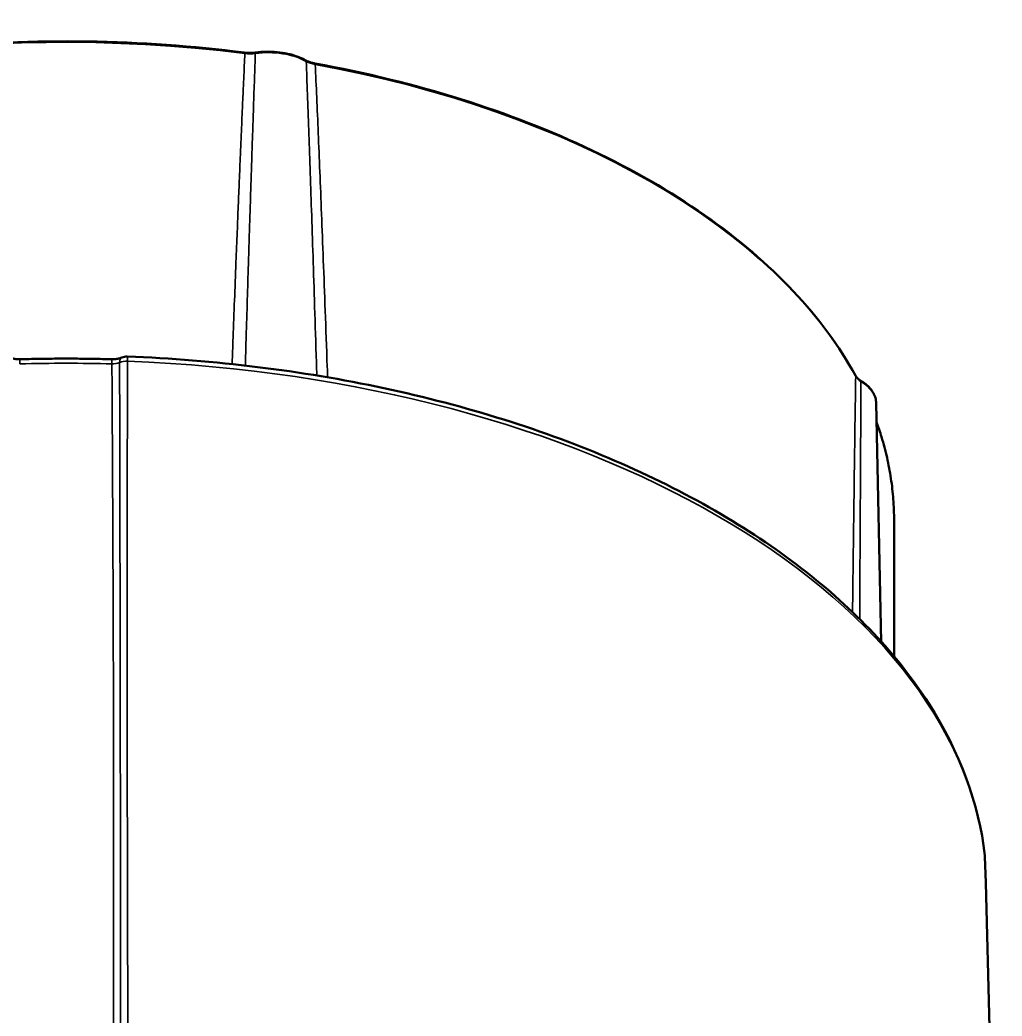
# Model space of a CAD drawing. Header units: millimetres. Extents: x 40 to 2195, y 40 to 1687.
# Drawn here: x 493.3 to 578.1, y 447 to 533 of the extents above; entities that cross this region are included whole.
import ezdxf

# ---------------------------------------------------------------- set-up
doc = ezdxf.new("R2010")
doc.units = ezdxf.units.MM
doc.header["$LTSCALE"] = 8
doc.layers.add('Visible (ISO)', color=7, linetype='Continuous', lineweight=50)
doc.layers.add('Visible Narrow (ISO)', color=7, linetype='Continuous', lineweight=35)

msp = doc.modelspace()

# ---------------------------------------------------------------- linework, layer by layer
at = {"layer": 'Visible (ISO)'}
for p, q in [((567.24, 499.943), (567.681, 479.333)), ((568.787, 478.059), (568.787, 489.82))]:
    msp.add_line(p, q, dxfattribs=at)
for centre, start, end in [((502.534, 502.965), 87.78546, 114.14029), ((575.633, 460.761), 1.56512, 6.61734)]:
    msp.add_arc(centre, 1, start, end, dxfattribs=at)
for centre, major_axis, ratio, start_param, end_param in [((512.692, 530.013), (0.025, 0.198), 0.176411, 6.283112, 6.283188), ((513.686, 530.019), (-0.028, 0.198), 0.192061, 6.282774, 6.283248), ((517.898, 529.367), (0.096, 0.175), 0.563122, 6.283099, 6.283175), ((565.279, 502.214), (0.175, 0.096), 0.778611, 6.283083, 6.283196), ((513.072, 471.746), (-11.125, 0), 0.57735, 6.207889, 6.207893), ((513.071, 471.746), (-11.124, 0), 0.57735, 0.076889, 0.07689)]:
    msp.add_ellipse(centre, major_axis=major_axis, ratio=ratio, start_param=start_param, end_param=end_param, dxfattribs=at)
for points, knots in [([(449.044, 520.358), (452.416, 522.14), (456.084, 523.735), (463.877, 526.49), (468.002, 527.652), (476.559, 529.498), (480.99, 530.184), (489.998, 531.054), (494.575, 531.24), (503.705, 531.103), (508.258, 530.781), (512.717, 530.211)], [4.7564126, 4.7564126, 4.7564126, 4.7564126, 4.9482427, 4.9482427, 5.1400727, 5.1400727, 5.3319028, 5.3319028, 5.5237328, 5.5237328, 5.7155629, 5.7155629, 5.7155629, 5.7155629]), ([(512.717, 530.211), (512.929, 530.184), (513.152, 530.176), (513.466, 530.194), (513.563, 530.203), (513.658, 530.217)], [0, 0, 0, 0, 0.06524799, 0.06524799, 0.09469004, 0.09469004, 0.09469004, 0.09469004]), ([(513.658, 530.217), (513.961, 530.259), (514.27, 530.284), (514.892, 530.297), (515.203, 530.286), (515.817, 530.228), (516.119, 530.181), (516.703, 530.054), (516.984, 529.973), (517.515, 529.78), (517.765, 529.668), (517.994, 529.542)], [5.2603372, 5.2603372, 5.2603372, 5.2603372, 5.4600369, 5.4600369, 5.6597366, 5.6597366, 5.8594363, 5.8594363, 6.0591361, 6.0591361, 6.2588358, 6.2588358, 6.2588358, 6.2588358]), ([(517.994, 529.542), (518.142, 529.461), (518.318, 529.39), (518.598, 529.311), (518.693, 529.29), (518.79, 529.272)], [0, 0, 0, 0, 0.06356239, 0.06356239, 0.09421025, 0.09421025, 0.09421025, 0.09421025]), ([(518.79, 529.272), (523.145, 528.478), (527.368, 527.442), (535.397, 524.924), (539.203, 523.441), (546.256, 520.084), (549.505, 518.209), (555.325, 514.133), (557.897, 511.932), (562.271, 507.284), (564.072, 504.836), (565.454, 502.31)], [5.8036102, 5.8036102, 5.8036102, 5.8036102, 5.9954402, 5.9954402, 6.1872703, 6.1872703, 6.3791003, 6.3791003, 6.5709304, 6.5709304, 6.7627604, 6.7627604, 6.7627604, 6.7627604]), ([(492.448, 503.878), (492.512, 503.849), (492.59, 503.821), (492.762, 503.774), (492.86, 503.755), (493.068, 503.728), (493.183, 503.721), (493.309, 503.723), (493.323, 503.723), (493.337, 503.724)], [0, 0, 0, 0, 0.03042135, 0.03042135, 0.06177183, 0.06177183, 0.09556021, 0.09556021, 0.09975197, 0.09975197, 0.09975197, 0.09975197]), ([(493.337, 503.724), (493.863, 503.739), (494.39, 503.751), (495.443, 503.769), (495.97, 503.776), (497.023, 503.782), (497.55, 503.782), (498.604, 503.776), (499.131, 503.769), (500.184, 503.751), (500.711, 503.739), (501.237, 503.724)], [5.4475165, 5.4475165, 5.4475165, 5.4475165, 5.4676247, 5.4676247, 5.487733, 5.487733, 5.5078413, 5.5078413, 5.5279496, 5.5279496, 5.5480578, 5.5480578, 5.5480578, 5.5480578]), ([(501.237, 503.724), (501.356, 503.72), (501.478, 503.726), (501.706, 503.753), (501.816, 503.774), (501.992, 503.824), (502.065, 503.85), (502.125, 503.878)], [0, 0, 0, 0, 0.035831, 0.035831, 0.07088575, 0.07088575, 0.09969844, 0.09969844, 0.09969844, 0.09969844]), ([(576.627, 460.877), (576.105, 465.373), (574.456, 469.813), (569.092, 478.185), (565.38, 482.12), (556.222, 489.197), (550.776, 492.338), (538.59, 497.595), (531.851, 499.71), (517.622, 502.748), (510.134, 503.672), (502.573, 503.964)], [5.564666, 5.564666, 5.564666, 5.564666, 5.852074, 5.852074, 6.139481, 6.139481, 6.426889, 6.426889, 6.714297, 6.714297, 7.001705, 7.001705, 7.001705, 7.001705]), ([(565.454, 502.31), (565.514, 502.201), (565.612, 502.089), (565.788, 501.955), (565.836, 501.922), (565.888, 501.891)], [0, 0, 0, 0, 0.06937592, 0.06937592, 0.09282247, 0.09282247, 0.09282247, 0.09282247]), ([(565.89, 501.889), (566.054, 501.79), (566.205, 501.683), (566.481, 501.456), (566.606, 501.335), (566.825, 501.081), (566.919, 500.948), (567.072, 500.673), (567.132, 500.531), (567.214, 500.24), (567.237, 500.092), (567.24, 499.943)], [0.0251223, 0.0251223, 0.0251223, 0.0251223, 0.1740906, 0.1740906, 0.3238317, 0.3238317, 0.4735729, 0.4735729, 0.6233141, 0.6233141, 0.7730553, 0.7730553, 0.7730553, 0.7730553]), ([(567.275, 498.286), (567.428, 497.864), (567.569, 497.439), (567.88, 496.421), (568.038, 495.825), (568.31, 494.631), (568.423, 494.032), (568.605, 492.831), (568.673, 492.23), (568.764, 491.025), (568.787, 490.423), (568.787, 489.82)], [0.5799382, 0.5799382, 0.5799382, 0.5799382, 0.6111776, 0.6111776, 0.6547327, 0.6547327, 0.6982879, 0.6982879, 0.741843, 0.741843, 0.7853982, 0.7853982, 0.7853982, 0.7853982])]:
    msp.add_open_spline(points, degree=3, knots=knots, dxfattribs=at)
msp.add_open_spline([(576.633, 460.789), (577.296, 436.537), (577.787, 412.33), (578.108, 388.169)], degree=3, dxfattribs=at)
at = {"layer": 'Visible Narrow (ISO)'}
for centre, major_axis, ratio, start_param, end_param in [((497.287, 489.82), (-71.5, 0), 0.57735, 4.494613, 5.453763), ((512.692, 530.013), (0.025, 0.198), 0.176411, 5.339181, 6.28311), ((513.168, 531.255), (-2.003, -0.009), 0.576654, 1.350237, 1.805498), ((514.757, 527.466), (-4.753, 0), 0.57735, 3.95134, 4.949839), ((513.686, 530.019), (-0.028, 0.198), 0.192061, 0.000063, 0.924376), ((517.898, 529.367), (0.096, 0.175), 0.563122, 5.503359, 6.283109), ((519.417, 530.288), (-2.004, 0.009), 0.578326, 0.812544, 1.267602), ((518.754, 529.075), (0.036, 0.197), 0.24583, 5.350437, 6.283179), ((497.287, 489.82), (71.5, 0), 0.57735, 0.305823, 1.264973), ((493.366, 502.724), (-0.029, 1), 0.041028, 0.000004, 0.927047), ((497.287, 457.754), (-79.027, 0), 0.57735, 4.662115, 4.76266), ((501.208, 502.724), (0.029, 1), 0.041029, 5.356137, 6.283185), ((501.308, 503.878), (1, -0.005), 0.555577, 4.66516, 5.37509), ((502.534, 502.965), (-0.409, 0.913), 0.500665, 6.283184, 7.105163), ((502.534, 502.965), (-1, 0.002), 0.595439, 4.646797, 5.373614), ((502.534, 502.965), (0.039, 0.999), 0.054566, 5.351093, 6.283185), ((497.287, 457.75), (79.522, 0), 0.57735, 0.066879, 1.503917), ((565.279, 502.214), (0.175, 0.096), 0.778611, 5.880647, 6.283073), ((567.379, 502.597), (-2.003, -0.003), 0.574263, 0.304927, 0.760189), ((565.784, 501.72), (0.104, 0.171), 0.591235, 5.527723, 6.28328), ((562.487, 499.909), (4.753, 0), 0.57735, 0.012343, 0.761049), ((497.287, 489.82), (71.5, 0), 0.57735, 0, 0.205949), ((575.633, 460.761), (0.993, 0.115), 0.814671, 6.211123, 6.283185), ((575.633, 460.761), (1, 0.027), 0.575805, 6.283185, 6.334278)]:
    msp.add_ellipse(centre, major_axis=major_axis, ratio=ratio, start_param=start_param, end_param=end_param, dxfattribs=at)
for points, knots in [([(512.735, 530.126), (512.719, 529.788), (512.704, 529.446), (512.653, 528.346), (512.618, 527.569), (512.563, 526.331), (512.543, 525.884), (512.49, 524.679), (512.456, 523.907), (512.398, 522.554), (512.373, 521.985), (512.317, 520.659), (512.285, 519.896), (512.223, 518.416), (512.194, 517.703), (512.135, 516.247), (512.104, 515.504), (512.04, 513.89), (512.005, 513.015), (511.942, 511.422), (511.914, 510.712), (511.846, 508.96), (511.806, 507.906), (511.74, 506.176), (511.715, 505.517), (511.671, 504.34), (511.652, 503.828), (511.633, 503.309)], [0, 0, 0, 0, 0.039479, 0.039479, 0.125, 0.125, 0.172052, 0.172052, 0.25, 0.25, 0.3047941, 0.3047941, 0.375, 0.375, 0.4375253, 0.4375253, 0.5, 0.5, 0.5702445, 0.5702445, 0.625, 0.625, 0.703029, 0.703029, 0.75, 0.75, 0.7856539, 0.7856539, 0.7856539, 0.7856539]), ([(513.639, 530.134), (513.627, 529.787), (513.615, 529.435), (513.576, 528.335), (513.55, 527.571), (513.508, 526.336), (513.492, 525.88), (513.451, 524.676), (513.426, 523.916), (513.381, 522.567), (513.362, 521.988), (513.318, 520.664), (513.294, 519.912), (513.246, 518.436), (513.223, 517.715), (513.176, 516.26), (513.153, 515.527), (513.102, 513.917), (513.074, 513.035), (513.024, 511.445), (513.003, 510.744), (512.949, 508.997), (512.916, 507.936), (512.864, 506.208), (512.844, 505.557), (512.807, 504.333), (512.79, 503.761), (512.772, 503.183)], [0, 0, 0, 0, 0.0406529, 0.0406529, 0.125, 0.125, 0.1731025, 0.1731025, 0.25, 0.25, 0.305722, 0.305722, 0.375, 0.375, 0.4383308, 0.4383308, 0.5, 0.5, 0.5709276, 0.5709276, 0.625, 0.625, 0.7035884, 0.7035884, 0.75, 0.75, 0.7897388, 0.7897388, 0.7897388, 0.7897388]), ([(518.949, 502.321), (518.937, 502.702), (518.925, 503.079), (518.913, 503.453), (518.86, 505.129), (518.81, 506.725), (518.761, 508.25), (518.712, 509.774), (518.664, 511.226), (518.619, 512.614), (518.573, 514.001), (518.529, 515.325), (518.487, 516.59), (518.444, 517.856), (518.403, 519.064), (518.364, 520.222), (518.324, 521.379), (518.285, 522.487), (518.248, 523.549), (518.211, 524.611), (518.174, 525.629), (518.139, 526.612), (518.104, 527.595), (518.069, 528.543), (518.036, 529.453)], [0.1974753, 0.1974753, 0.1974753, 0.1974753, 0.2222222, 0.2222222, 0.2222222, 0.3333333, 0.3333333, 0.3333333, 0.4444444, 0.4444444, 0.4444444, 0.5555556, 0.5555556, 0.5555556, 0.6666667, 0.6666667, 0.6666667, 0.7777778, 0.7777778, 0.7777778, 0.8888889, 0.8888889, 0.8888889, 1, 1, 1, 1]), ([(519.881, 502.164), (519.87, 502.472), (519.859, 502.778), (519.849, 503.081), (519.788, 504.763), (519.73, 506.365), (519.673, 507.895), (519.617, 509.425), (519.562, 510.882), (519.509, 512.275), (519.456, 513.667), (519.404, 514.996), (519.354, 516.266), (519.304, 517.537), (519.256, 518.75), (519.209, 519.913), (519.161, 521.075), (519.115, 522.187), (519.071, 523.254), (519.026, 524.321), (518.982, 525.343), (518.94, 526.33), (518.897, 527.318), (518.855, 528.271), (518.814, 529.185)], [0.2021826, 0.2021826, 0.2021826, 0.2021826, 0.2222222, 0.2222222, 0.2222222, 0.3333333, 0.3333333, 0.3333333, 0.4444444, 0.4444444, 0.4444444, 0.5555556, 0.5555556, 0.5555556, 0.6666667, 0.6666667, 0.6666667, 0.7777778, 0.7777778, 0.7777778, 0.8888889, 0.8888889, 0.8888889, 1, 1, 1, 1]), ([(501.345, 431.481), (501.359, 435.528), (501.371, 439.425), (501.381, 443.168), (501.382, 443.754), (501.383, 444.337), (501.385, 444.916), (501.392, 448.032), (501.397, 451.039), (501.4, 453.947), (501.402, 455.029), (501.402, 456.098), (501.403, 457.153), (501.404, 459.46), (501.404, 461.704), (501.403, 463.887), (501.402, 465.384), (501.401, 466.852), (501.399, 468.293), (501.397, 469.914), (501.394, 471.5), (501.391, 473.054), (501.387, 474.895), (501.382, 476.689), (501.377, 478.44), (501.374, 479.48), (501.37, 480.504), (501.367, 481.514), (501.359, 483.639), (501.351, 485.699), (501.342, 487.697), (501.339, 488.247), (501.337, 488.793), (501.334, 489.334), (501.323, 491.693), (501.311, 493.967), (501.299, 496.169), (501.299, 496.306), (501.298, 496.443), (501.297, 496.58), (501.284, 498.91), (501.272, 501.159), (501.258, 503.323)], [0, 0, 0, 0, 0.125, 0.125, 0.125, 0.144593, 0.144593, 0.144593, 0.25, 0.25, 0.25, 0.289217, 0.289217, 0.289217, 0.375, 0.375, 0.375, 0.433824, 0.433824, 0.433824, 0.5, 0.5, 0.5, 0.578431, 0.578431, 0.578431, 0.625, 0.625, 0.625, 0.723028, 0.723028, 0.723028, 0.75, 0.75, 0.75, 0.867651, 0.867651, 0.867651, 0.875, 0.875, 0.875, 1, 1, 1, 1]), ([(501.921, 503.436), (501.928, 500.209), (501.934, 496.945), (501.944, 492.1), (501.947, 490.551), (501.952, 488.15), (501.953, 487.305), (501.961, 482.897), (501.968, 479.293), (501.974, 475.122), (501.975, 474.586), (501.979, 472.198), (501.981, 470.338), (501.986, 466.583), (501.988, 464.688), (501.991, 461.526), (501.993, 460.25), (501.996, 456.505), (501.998, 454.074), (502, 451.35), (502, 451.014), (502.002, 448.686), (502.003, 446.723), (502.006, 441.507), (502.008, 438.307), (502.01, 434.973), (502.01, 434.75), (502.01, 433.544), (502.011, 432.569), (502.011, 431.603)], [0, 0, 0, 0, 0.1364104, 0.1364104, 0.2, 0.2, 0.2343652, 0.2343652, 0.3787529, 0.3787529, 0.4, 0.4, 0.4733893, 0.4733893, 0.5485459, 0.5485459, 0.6, 0.6, 0.700975, 0.700975, 0.7152153, 0.7152153, 0.8, 0.8, 0.943973, 0.943973, 0.9542839, 0.9542839, 1, 1, 1, 1]), ([(502.601, 503.559), (502.591, 498.818), (502.583, 494), (502.579, 489.093), (502.575, 484.186), (502.574, 479.189), (502.577, 474.139), (502.581, 469.089), (502.588, 463.986), (502.599, 459.076), (502.609, 454.165), (502.623, 449.446), (502.64, 444.891), (502.656, 440.336), (502.675, 435.943), (502.695, 431.725)], [0, 0, 0, 0, 0.2, 0.2, 0.2, 0.4, 0.4, 0.4, 0.6, 0.6, 0.6, 0.8, 0.8, 0.8, 1, 1, 1, 1]), ([(565.469, 502.249), (565.454, 501.199), (565.438, 500.099), (565.422, 498.951), (565.406, 497.804), (565.389, 496.609), (565.372, 495.357), (565.355, 494.105), (565.337, 492.796), (565.319, 491.426), (565.3, 490.056), (565.282, 488.626), (565.262, 487.132), (565.243, 485.638), (565.223, 484.081), (565.203, 482.46), (565.2, 482.271), (565.198, 482.08), (565.195, 481.889)], [0, 0, 0, 0, 0.125, 0.125, 0.125, 0.25, 0.25, 0.25, 0.375, 0.375, 0.375, 0.5, 0.5, 0.5, 0.625, 0.625, 0.625, 0.6396278, 0.6396278, 0.6396278, 0.6396278]), ([(565.929, 501.802), (565.927, 501.445), (565.925, 501.081), (565.918, 499.992), (565.914, 499.251), (565.907, 498.028), (565.904, 497.559), (565.898, 496.367), (565.894, 495.633), (565.886, 494.297), (565.883, 493.703), (565.876, 492.392), (565.872, 491.671), (565.863, 490.21), (565.859, 489.471), (565.851, 488.031), (565.848, 487.333), (565.839, 485.74), (565.834, 484.838), (565.825, 483.264), (565.822, 482.604), (565.817, 481.718), (565.816, 481.503), (565.815, 481.287)], [0, 0, 0, 0, 0.0423683, 0.0423683, 0.125, 0.125, 0.1750113, 0.1750113, 0.25, 0.25, 0.3078262, 0.3078262, 0.375, 0.375, 0.440632, 0.440632, 0.5, 0.5, 0.573422, 0.573422, 0.625, 0.625, 0.6414704, 0.6414704, 0.6414704, 0.6414704]), ([(578.106, 388.186), (578.045, 392.818), (577.976, 397.523), (577.9, 402.281), (577.824, 407.039), (577.74, 411.85), (577.647, 416.775), (577.555, 421.7), (577.453, 426.74), (577.343, 431.782), (577.234, 436.824), (577.116, 441.868), (576.997, 446.728), (576.877, 451.588), (576.755, 456.264), (576.631, 460.818)], [0, 0, 0, 0, 0.2, 0.2, 0.2, 0.4, 0.4, 0.4, 0.6, 0.6, 0.6, 0.8, 0.8, 0.8, 1, 1, 1, 1])]:
    msp.add_open_spline(points, degree=3, knots=knots, dxfattribs=at)

doc.saveas('drawing.dxf')
